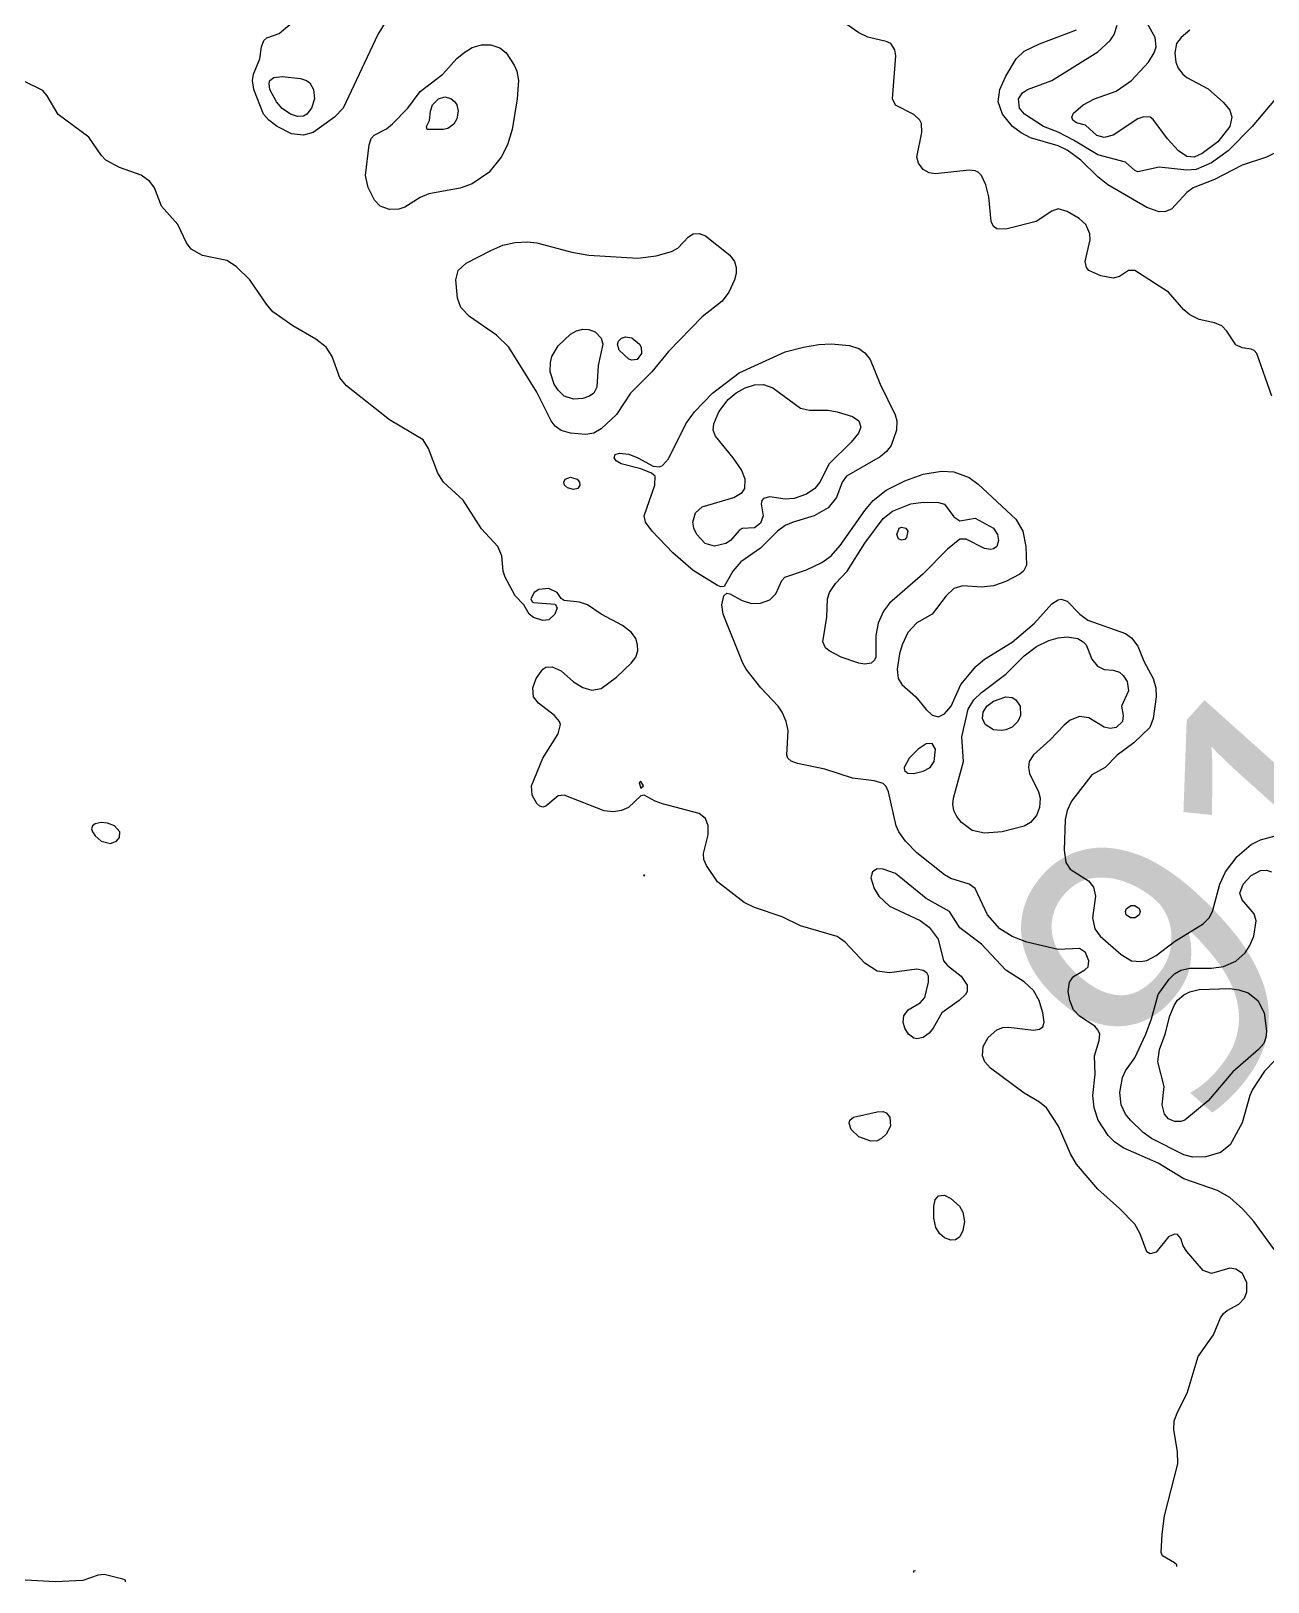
# Model space of a CAD drawing. Extents: x 474277 to 475042, y 254928 to 255625.
# Drawn here: x 474732.02 to 474762.95, y 254928.02 to 254966.79 of the extents above; entities that cross this region are included whole.
import ezdxf

# ---------------------------------------------------------------- set-up
doc = ezdxf.new("R2010")
doc.units = 0
doc.header["$MEASUREMENT"] = 0
doc.layers.add('BaseMapV2_DTM_export_MonNov09090547073261 — entities', color=1, linetype='CONTINUOUS')
doc.styles.get("Standard").update_dxf_attribs({"font": 'romans.shx'})

msp = doc.modelspace()

# ---------------------------------------------------------------- linework, layer by layer
at = {"layer": 'BaseMapV2_DTM_export_MonNov09090547073261 — entities', "color": 15, "linetype": 'Continuous', "true_color": 0xb7484b}
for points in [[(474761.097, 254963.636, 91.5), (474760.917, 254963.654, 91.5), (474760.712, 254963.79, 91.5), (474760.432, 254964.097, 91.5), (474760.074, 254964.577, 91.5), (474759.997, 254964.631, 91.5), (474759.844, 254964.647, 91.5), (474759.69, 254964.59, 91.5), (474759.077, 254964.187, 91.5), (474758.847, 254964.126, 91.5), (474758.667, 254964.173, 91.5), (474758.387, 254964.435, 91.5), (474758.157, 254964.494, 91.5), (474758.066, 254964.557, 91.5), (474758.044, 254964.633, 91.5), (474758.08, 254964.738, 91.5), (474758.328, 254964.94, 91.5), (474758.61, 254965.093, 91.5), (474759.154, 254965.283, 91.5), (474759.535, 254965.553, 91.5), (474759.962, 254966.013, 91.5), (474760.104, 254966.243, 91.5), (474760.152, 254966.397, 91.5), (474760.127, 254966.627, 91.5), (474759.614, 254967.533, 91.5)], [(474739.076, 254964.25, 90.75), (474738.834, 254964.188, 90.75), (474738.528, 254964.221, 90.75), (474738.174, 254964.403, 90.75), (474737.967, 254964.557, 90.75), (474737.832, 254964.71, 90.75), (474737.59, 254965.323, 90.75), (474737.556, 254965.553, 90.75), (474737.58, 254965.707, 90.75), (474737.735, 254966.09, 90.75), (474737.778, 254966.397, 90.75), (474737.838, 254966.55, 90.75), (474737.914, 254966.62, 90.75), (474738.221, 254966.723, 90.75), (474738.647, 254967.087, 90.75)], [(474740.919, 254967.087, 90.75), (474740.689, 254966.704, 90.75), (474739.822, 254964.863, 90.75), (474739.605, 254964.633, 90.75), (474739.076, 254964.25, 90.75)], [(474763.042, 254957.656, 90.75), (474762.669, 254958.729, 90.75), (474762.604, 254958.803, 90.75), (474762.527, 254958.834, 90.75), (474762.297, 254958.868, 90.75), (474762.144, 254958.942, 90.75), (474761.914, 254959.289, 90.75), (474761.791, 254959.419, 90.75), (474761.61, 254959.496, 90.75), (474761.224, 254959.575, 90.75), (474760.994, 254959.69, 90.75), (474760.84, 254959.821, 90.75), (474760.457, 254960.263, 90.75), (474759.614, 254960.803, 90.75), (474759.46, 254960.804, 90.75), (474759.23, 254960.655, 90.75), (474759.077, 254960.612, 90.75), (474758.77, 254960.671, 90.75), (474758.469, 254960.799, 90.75), (474758.407, 254960.876, 90.75), (474758.376, 254961.03, 90.75), (474758.497, 254961.566, 90.75), (474758.494, 254961.72, 90.75), (474758.388, 254961.95, 90.75), (474758.229, 254962.103, 90.75), (474757.927, 254962.279, 90.75), (474757.697, 254962.339, 90.75), (474757.543, 254962.281, 90.75), (474757.154, 254962.026, 90.75), (474756.393, 254961.832, 90.75), (474756.163, 254961.84, 90.75), (474756.087, 254961.899, 90.75), (474756.023, 254962.026, 90.75), (474755.963, 254962.64, 90.75), (474755.893, 254962.946, 90.75), (474755.78, 254963.176, 90.75), (474755.703, 254963.256, 90.75), (474755.626, 254963.296, 90.75), (474755.473, 254963.306, 90.75), (474754.63, 254963.22, 90.75), (474754.476, 254963.244, 90.75), (474754.323, 254963.328, 90.75), (474754.208, 254963.483, 90.75), (474754.169, 254963.636, 90.75), (474754.288, 254964.25, 90.75), (474754.282, 254964.48, 90.75), (474754.243, 254964.557, 90.75), (474754.093, 254964.698, 90.75), (474753.633, 254964.937, 90.75), (474753.559, 254965.093, 90.75), (474753.644, 254966.167, 90.75), (474753.619, 254966.32, 90.75), (474753.515, 254966.474, 90.75), (474753.403, 254966.53, 90.75), (474752.943, 254966.634, 90.75), (474752.713, 254966.743, 90.75), (474752.226, 254967.087, 90.75)], [(474763.521, 254963.943, 91), (474762.911, 254963.632, 91), (474762.297, 254963.438, 91), (474761.607, 254963.077, 91), (474761.073, 254962.87, 91), (474760.917, 254962.753, 91), (474760.534, 254962.334, 91), (474760.38, 254962.274, 91), (474760.227, 254962.268, 91), (474759.92, 254962.374, 91), (474758.938, 254962.946, 91), (474758.694, 254963.144, 91), (474758.27, 254963.56, 91), (474757.927, 254963.813, 91), (474757.697, 254963.917, 91), (474757.007, 254964.12, 91), (474756.777, 254964.239, 91), (474756.555, 254964.403, 91), (474756.304, 254964.71, 91), (474756.196, 254965.017, 91), (474756.238, 254965.323, 91), (474756.393, 254965.659, 91), (474756.649, 254966.09, 91), (474756.853, 254966.285, 91), (474757.237, 254966.471, 91), (474758.157, 254966.814, 91)], [(474761.148, 254963.33, 91.25), (474760.917, 254963.306, 91.25), (474760.227, 254963.383, 91.25), (474759.69, 254963.269, 91.25), (474759.614, 254963.3, 91.25), (474759.384, 254963.509, 91.25), (474758.694, 254963.693, 91.25), (474758.08, 254964.063, 91.25), (474757.697, 254964.261, 91.25), (474757.337, 254964.403, 91.25), (474756.857, 254964.71, 91.25), (474756.734, 254964.863, 91.25), (474756.704, 254965.093, 91.25), (474756.806, 254965.247, 91.25), (474756.935, 254965.323, 91.25), (474757.539, 254965.553, 91.25), (474758.694, 254966.271, 91.25), (474759, 254966.554, 91.25), (474759.096, 254966.704, 91.25), (474759.174, 254966.934, 91.25)], [(474760.994, 254966.806, 91.5), (474760.774, 254966.627, 91.5), (474760.659, 254966.474, 91.5), (474760.613, 254966.243, 91.5), (474760.644, 254966.013, 91.5), (474760.703, 254965.86, 91.5), (474760.815, 254965.707, 91.5), (474760.917, 254965.627, 91.5), (474761.454, 254965.347, 91.5), (474761.837, 254965.004, 91.5), (474761.991, 254964.809, 91.5), (474762.04, 254964.633, 91.5), (474761.992, 254964.403, 91.5), (474761.689, 254964.02, 91.5), (474761.301, 254963.723, 91.5), (474761.097, 254963.636, 91.5)], [(474763.202, 254966.934, 91.25), (474763.269, 254966.704, 91.25), (474763.36, 254965.707, 91.25), (474763.347, 254965.477, 91.25), (474763.26, 254965.247, 91.25), (474762.548, 254964.403, 91.25), (474761.953, 254963.79, 91.25), (474761.531, 254963.492, 91.25), (474761.148, 254963.33, 91.25)], [(474741.214, 254962.333, 90.75), (474740.981, 254962.328, 90.75), (474740.751, 254962.411, 90.75), (474740.609, 254962.563, 90.75), (474740.445, 254962.875, 90.75), (474740.378, 254963.176, 90.75), (474740.473, 254963.943, 90.75), (474740.521, 254964.103, 90.75), (474740.598, 254964.188, 90.75), (474740.905, 254964.345, 90.75), (474741.058, 254964.467, 90.75), (474741.441, 254964.863, 90.75), (474741.748, 254965.276, 90.75), (474742.313, 254965.707, 90.75), (474742.668, 254966.1, 90.75), (474742.836, 254966.243, 90.75), (474743.052, 254966.374, 90.75), (474743.282, 254966.447, 90.75), (474743.512, 254966.444, 90.75), (474743.742, 254966.369, 90.75), (474743.895, 254966.241, 90.75), (474744.099, 254965.937, 90.75), (474744.168, 254965.783, 90.75), (474744.207, 254965.553, 90.75), (474744.171, 254965.093, 90.75), (474744.05, 254964.327, 90.75), (474743.929, 254963.943, 90.75), (474743.777, 254963.636, 90.75), (474743.468, 254963.253, 90.75), (474743.052, 254962.966, 90.75), (474742.745, 254962.86, 90.75), (474741.962, 254962.716, 90.75), (474741.748, 254962.627, 90.75), (474741.365, 254962.382, 90.75), (474741.214, 254962.333, 90.75)], [(474760.671, 254928.404, 90.5), (474760.671, 254928.442, 90.5), (474760.61, 254928.491, 90.5), (474760.311, 254928.672, 90.5), (474760.277, 254928.749, 90.5), (474760.299, 254929.209, 90.5), (474760.361, 254929.669, 90.5), (474760.69, 254930.972, 90.5), (474760.685, 254931.279, 90.5), (474760.591, 254931.816, 90.5), (474760.604, 254932.046, 90.5), (474760.689, 254932.276, 90.5), (474760.924, 254932.736, 90.5), (474761.199, 254933.656, 90.5), (474761.581, 254934.193, 90.5), (474761.761, 254934.622, 90.5), (474761.834, 254934.73, 90.5), (474761.923, 254934.806, 90.5), (474762.221, 254934.96, 90.5), (474762.363, 254935.113, 90.5), (474762.419, 254935.266, 90.5), (474762.419, 254935.496, 90.5), (474762.312, 254935.726, 90.5), (474762.144, 254935.84, 90.5), (474761.991, 254935.858, 90.5), (474761.531, 254935.728, 90.5), (474761.328, 254935.803, 90.5), (474760.917, 254936.274, 90.5), (474760.829, 254936.416, 90.5), (474760.764, 254936.601, 90.5), (474760.687, 254936.7, 90.5), (474760.61, 254936.709, 90.5), (474760.455, 254936.646, 90.5), (474760.15, 254936.263, 90.5), (474759.997, 254936.223, 90.5), (474759.92, 254936.273, 90.5), (474759.75, 254936.723, 90.5), (474759.614, 254936.962, 90.5), (474759.23, 254937.354, 90.5), (474758.694, 254937.838, 90.5), (474758.157, 254938.464, 90.5), (474758.007, 254938.717, 90.5), (474757.707, 254939.407, 90.5), (474757.412, 254939.867, 90.5), (474757.237, 254940.008, 90.5), (474756.853, 254940.234, 90.5), (474756.011, 254940.864, 90.5), (474755.869, 254941.017, 90.5), (474755.805, 254941.17, 90.5), (474755.825, 254941.4, 90.5), (474755.947, 254941.63, 90.5), (474756.163, 254941.815, 90.5), (474756.317, 254941.874, 90.5), (474756.47, 254941.887, 90.5), (474757.083, 254941.809, 90.5), (474757.237, 254941.836, 90.5), (474757.313, 254941.895, 90.5), (474757.353, 254942.014, 90.5), (474757.32, 254942.244, 90.5), (474757.225, 254942.551, 90.5), (474757.083, 254942.801, 90.5), (474756.853, 254943.022, 90.5), (474756.393, 254943.307, 90.5), (474755.78, 254943.959, 90.5), (474755.243, 254944.366, 90.5), (474754.981, 254944.774, 90.5), (474754.4, 254945.101, 90.5), (474753.633, 254945.726, 90.5), (474753.326, 254945.838, 90.5), (474753.173, 254945.842, 90.5), (474753.056, 254945.771, 90.5), (474753.016, 254945.618, 90.5), (474753.096, 254945.352, 90.5), (474753.214, 254945.158, 90.5), (474753.48, 254944.913, 90.5), (474754.246, 254944.551, 90.5), (474754.476, 254944.388, 90.5), (474754.7, 254944.084, 90.5), (474754.836, 254943.547, 90.5), (474754.936, 254943.431, 90.5), (474755.272, 254943.164, 90.5), (474755.424, 254942.934, 90.5), (474755.422, 254942.781, 90.5), (474755.382, 254942.704, 90.5), (474755.224, 254942.551, 90.5), (474754.788, 254942.244, 90.5), (474754.575, 254941.86, 90.5), (474754.476, 254941.738, 90.5), (474754.323, 254941.629, 90.5), (474754.17, 254941.596, 90.5), (474754.093, 254941.609, 90.5), (474753.956, 254941.707, 90.5), (474753.867, 254941.86, 90.5), (474753.828, 254942.014, 90.5), (474753.842, 254942.167, 90.5), (474753.946, 254942.321, 90.5), (474754.246, 254942.494, 90.5), (474754.37, 254942.627, 90.5), (474754.462, 254943.011, 90.5), (474754.454, 254943.164, 90.5), (474754.417, 254943.241, 90.5), (474754.323, 254943.305, 90.5), (474754.17, 254943.336, 90.5), (474753.48, 254943.242, 90.5), (474753.173, 254943.288, 90.5), (474752.866, 254943.483, 90.5), (474752.378, 254944.007, 90.5), (474752.176, 254944.151, 90.5), (474751.256, 254944.419, 90.5), (474750.796, 254944.646, 90.5), (474750.106, 254944.877, 90.5), (474749.852, 254945.004, 90.5), (474749.186, 254945.516, 90.5), (474748.907, 254945.924, 90.5), (474748.842, 254946.078, 90.5), (474748.835, 254946.231, 90.5), (474748.946, 254946.691, 90.5), (474748.952, 254946.921, 90.5), (474748.879, 254947.098, 90.5), (474748.726, 254947.226, 90.5), (474747.806, 254947.469, 90.5), (474747.621, 254947.534, 90.5), (474747.345, 254947.685, 90.5), (474747.269, 254947.667, 90.5), (474746.955, 254947.381, 90.5), (474746.778, 254947.304, 90.5), (474746.579, 254947.27, 90.5), (474746.349, 254947.292, 90.5), (474745.352, 254947.689, 90.5), (474745.199, 254947.668, 90.5), (474744.892, 254947.407, 90.5), (474744.815, 254947.387, 90.5), (474744.738, 254947.408, 90.5), (474744.662, 254947.473, 90.5), (474744.546, 254947.688, 90.5), (474744.528, 254947.918, 90.5), (474744.812, 254948.608, 90.5), (474745.199, 254949.222, 90.5), (474745.254, 254949.451, 90.5), (474745.228, 254949.528, 90.5), (474745.107, 254949.681, 90.5), (474744.704, 254949.988, 90.5), (474744.583, 254950.141, 90.5), (474744.564, 254950.372, 90.5), (474744.647, 254950.602, 90.5), (474744.815, 254950.834, 90.5), (474744.892, 254950.884, 90.5), (474745.045, 254950.896, 90.5), (474745.275, 254950.793, 90.5), (474745.582, 254950.515, 90.5), (474745.812, 254950.378, 90.5), (474746.042, 254950.31, 90.5), (474746.272, 254950.356, 90.5), (474746.655, 254950.637, 90.5), (474747.025, 254950.985, 90.5), (474747.14, 254951.138, 90.5), (474747.189, 254951.292, 90.5), (474747.185, 254951.445, 90.5), (474747.14, 254951.598, 90.5), (474747.033, 254951.752, 90.5), (474746.809, 254951.924, 90.5), (474746.272, 254952.214, 90.5), (474745.928, 254952.442, 90.5), (474745.735, 254952.509, 90.5), (474745.352, 254952.55, 90.5), (474745.275, 254952.599, 90.5), (474745.17, 254952.748, 90.5), (474744.968, 254952.849, 90.5), (474744.712, 254952.825, 90.5), (474744.599, 254952.748, 90.5), (474744.511, 254952.595, 90.5), (474744.545, 254952.518, 90.5), (474744.585, 254952.502, 90.5), (474745.122, 254952.46, 90.5), (474745.17, 254952.365, 90.5), (474745.117, 254952.212, 90.5), (474744.968, 254952.071, 90.5), (474744.815, 254952.048, 90.5), (474744.585, 254952.125, 90.5), (474744.476, 254952.212, 90.5), (474744.336, 254952.442, 90.5), (474744.125, 254952.668, 90.5), (474743.875, 254953.132, 90.5), (474743.827, 254953.285, 90.5), (474743.792, 254953.669, 90.5), (474743.689, 254953.899, 90.5), (474743.282, 254954.346, 90.5), (474742.822, 254955.064, 90.5), (474742.335, 254955.509, 90.5), (474742.192, 254955.739, 90.5), (474741.956, 254956.352, 90.5), (474741.825, 254956.57, 90.5), (474740.981, 254957.068, 90.5), (474739.908, 254957.916, 90.5), (474739.742, 254958.116, 90.5), (474739.55, 254958.653, 90.5), (474739.399, 254958.883, 90.5), (474739.141, 254959.083, 90.5), (474738.56, 254959.419, 90.5), (474738.068, 254959.77, 90.5), (474737.906, 254959.956, 90.5), (474737.487, 254960.569, 90.5), (474737.148, 254960.9, 90.5), (474736.917, 254961.049, 90.5), (474736.304, 254961.174, 90.5), (474736.021, 254961.336, 90.5), (474735.905, 254961.49, 90.5), (474735.686, 254961.95, 90.5), (474735.279, 254962.41, 90.5), (474735.102, 254962.87, 90.5), (474734.988, 254963.023, 90.5), (474734.771, 254963.186, 90.5), (474734.234, 254963.376, 90.5), (474733.891, 254963.56, 90.5), (474733.774, 254963.682, 90.5), (474733.467, 254964.133, 90.5), (474732.7, 254964.704, 90.5), (474732.425, 254965.17, 90.5), (474732.317, 254965.302, 90.5), (474731.857, 254965.53, 90.5)], [(474738.918, 254964.71, 91), (474738.834, 254964.663, 91), (474738.681, 254964.648, 91), (474738.508, 254964.71, 91), (474738.298, 254964.85, 91), (474738.155, 254965.017, 91), (474737.992, 254965.323, 91), (474737.97, 254965.477, 91), (474737.993, 254965.553, 91), (474738.091, 254965.63, 91), (474738.298, 254965.651, 91), (474738.758, 254965.601, 91), (474738.905, 254965.553, 91), (474738.988, 254965.493, 91), (474739.084, 254965.323, 91), (474739.104, 254965.093, 91), (474739.035, 254964.863, 91), (474738.918, 254964.71, 91)], [(474742.324, 254964.327, 91), (474741.922, 254964.327, 91), (474741.907, 254964.403, 91), (474741.978, 254964.55, 91), (474742.006, 254964.787, 91), (474742.057, 254964.94, 91), (474742.208, 254965.095, 91), (474742.361, 254965.139, 91), (474742.515, 254965.098, 91), (474742.613, 254965.017, 91), (474742.665, 254964.94, 91), (474742.702, 254964.787, 91), (474742.668, 254964.59, 91), (474742.592, 254964.461, 91), (474742.438, 254964.353, 91), (474742.324, 254964.327, 91)], [(474746.094, 254956.736, 90.75), (474745.889, 254956.698, 90.75), (474745.505, 254956.731, 90.75), (474745.275, 254956.802, 90.75), (474745.122, 254956.911, 90.75), (474745.026, 254957.042, 90.75), (474744.662, 254957.764, 90.75), (474743.965, 254958.883, 90.75), (474743.658, 254959.189, 90.75), (474742.978, 254959.649, 90.75), (474742.767, 254959.879, 90.75), (474742.684, 254960.109, 90.75), (474742.641, 254960.569, 90.75), (474742.694, 254960.799, 90.75), (474742.898, 254960.986, 90.75), (474743.512, 254961.302, 90.75), (474743.818, 254961.431, 90.75), (474744.125, 254961.503, 90.75), (474744.432, 254961.518, 90.75), (474744.662, 254961.495, 90.75), (474745.543, 254961.26, 90.75), (474745.965, 254961.181, 90.75), (474747.192, 254961.112, 90.75), (474747.652, 254961.169, 90.75), (474748.036, 254961.275, 90.75), (474748.189, 254961.363, 90.75), (474748.455, 254961.643, 90.75), (474748.572, 254961.714, 90.75), (474748.726, 254961.728, 90.75), (474748.879, 254961.672, 90.75), (474749.491, 254961.183, 90.75), (474749.606, 254961.03, 90.75), (474749.653, 254960.876, 90.75), (474749.65, 254960.723, 90.75), (474749.61, 254960.569, 90.75), (474749.468, 254960.263, 90.75), (474749.297, 254960.033, 90.75), (474748.802, 254959.643, 90.75), (474747.959, 254958.78, 90.75), (474747.539, 254958.269, 90.75), (474747.005, 254957.732, 90.75), (474746.655, 254957.203, 90.75), (474746.272, 254956.842, 90.75), (474746.094, 254956.736, 90.75)], [(474745.984, 254957.656, 91), (474745.812, 254957.602, 91), (474745.582, 254957.584, 91), (474745.352, 254957.664, 91), (474745.2, 254957.809, 91), (474745.098, 254957.962, 91), (474745.002, 254958.269, 91), (474745.005, 254958.499, 91), (474745.042, 254958.653, 91), (474745.199, 254958.918, 91), (474745.505, 254959.209, 91), (474745.659, 254959.294, 91), (474745.812, 254959.336, 91), (474745.965, 254959.33, 91), (474746.12, 254959.266, 91), (474746.276, 254959.113, 91), (474746.319, 254958.959, 91), (474746.196, 254958.423, 91), (474746.164, 254957.886, 91), (474746.088, 254957.732, 91), (474745.984, 254957.656, 91)], [(474749.346, 254952.902, 90.75), (474749.262, 254952.892, 90.75), (474749.186, 254952.925, 90.75), (474748.572, 254953.301, 90.75), (474748.066, 254953.745, 90.75), (474747.548, 254954.282, 90.75), (474747.382, 254954.512, 90.75), (474747.348, 254954.665, 90.75), (474747.617, 254955.432, 90.75), (474747.621, 254955.662, 90.75), (474747.532, 254955.739, 90.75), (474747.269, 254955.847, 90.75), (474746.773, 254955.969, 90.75), (474746.65, 254956.046, 90.75), (474746.602, 254956.122, 90.75), (474746.624, 254956.199, 90.75), (474746.732, 254956.235, 90.75), (474746.962, 254956.212, 90.75), (474747.192, 254956.122, 90.75), (474747.575, 254955.91, 90.75), (474747.729, 254955.893, 90.75), (474747.806, 254955.925, 90.75), (474747.959, 254956.097, 90.75), (474748.394, 254956.966, 90.75), (474748.606, 254957.272, 90.75), (474749.054, 254957.732, 90.75), (474749.722, 254958.241, 90.75), (474750.873, 254958.767, 90.75), (474751.333, 254958.889, 90.75), (474751.716, 254958.955, 90.75), (474752.023, 254958.968, 90.75), (474752.483, 254958.926, 90.75), (474752.713, 254958.855, 90.75), (474752.866, 254958.745, 90.75), (474752.998, 254958.576, 90.75), (474753.248, 254957.962, 90.75), (474753.627, 254957.196, 90.75), (474753.664, 254957.042, 90.75), (474753.657, 254956.812, 90.75), (474753.524, 254956.429, 90.75), (474753.409, 254956.276, 90.75), (474753.25, 254956.141, 90.75), (474752.406, 254955.659, 90.75), (474752.3, 254955.509, 90.75), (474752.161, 254955.125, 90.75), (474751.946, 254954.871, 90.75), (474751.603, 254954.665, 90.75), (474751.073, 254954.512, 90.75), (474750.873, 254954.426, 90.75), (474750.684, 254954.282, 90.75), (474750.259, 254953.863, 90.75), (474749.767, 254953.515, 90.75), (474749.566, 254953.285, 90.75), (474749.346, 254952.902, 90.75)], [(474747.174, 254958.576, 91), (474747.039, 254958.556, 91), (474746.962, 254958.586, 91), (474746.726, 254958.806, 91), (474746.68, 254958.959, 91), (474746.703, 254959.036, 91), (474746.782, 254959.113, 91), (474746.885, 254959.144, 91), (474747.039, 254959.117, 91), (474747.231, 254958.959, 91), (474747.272, 254958.883, 91), (474747.281, 254958.729, 91), (474747.174, 254958.576, 91)], [(474749.389, 254953.975, 91), (474749.109, 254953.906, 91), (474748.87, 254953.975, 91), (474748.666, 254954.205, 91), (474748.592, 254954.359, 91), (474748.562, 254954.512, 91), (474748.63, 254954.742, 91), (474748.802, 254954.895, 91), (474749.592, 254955.125, 91), (474749.799, 254955.254, 91), (474749.868, 254955.355, 91), (474749.872, 254955.585, 91), (474749.785, 254955.816, 91), (474749.576, 254956.122, 91), (474749.131, 254956.659, 91), (474749.072, 254956.812, 91), (474749.091, 254956.966, 91), (474749.214, 254957.272, 91), (474749.445, 254957.579, 91), (474749.646, 254957.745, 91), (474749.876, 254957.868, 91), (474750.106, 254957.941, 91), (474750.336, 254957.951, 91), (474750.566, 254957.865, 91), (474751.256, 254957.362, 91), (474751.486, 254957.308, 91), (474751.946, 254957.307, 91), (474752.176, 254957.269, 91), (474752.559, 254957.155, 91), (474752.713, 254957.045, 91), (474752.765, 254956.889, 91), (474752.711, 254956.736, 91), (474752.525, 254956.506, 91), (474751.975, 254955.969, 91), (474751.743, 254955.509, 91), (474751.616, 254955.355, 91), (474751.409, 254955.211, 91), (474751.103, 254955.099, 91), (474750.873, 254955.083, 91), (474750.489, 254955.146, 91), (474750.336, 254955.102, 91), (474750.289, 254955.049, 91), (474750.274, 254954.972, 91), (474750.321, 254954.665, 91), (474750.259, 254954.483, 91), (474750.106, 254954.372, 91), (474749.799, 254954.349, 91), (474749.722, 254954.304, 91), (474749.507, 254954.052, 91), (474749.389, 254953.975, 91)], [(474763.601, 254935.643, 90.75), (474762.593, 254937.03, 90.75), (474762.314, 254937.337, 90.75), (474761.991, 254937.63, 90.75), (474761.684, 254937.805, 90.75), (474760.84, 254938.091, 90.75), (474760.203, 254938.487, 90.75), (474759.329, 254938.87, 90.75), (474759.108, 254939.023, 90.75), (474758.95, 254939.177, 90.75), (474758.703, 254939.56, 90.75), (474758.601, 254939.867, 90.75), (474758.569, 254940.174, 90.75), (474758.627, 254940.71, 90.75), (474758.606, 254941.17, 90.75), (474758.729, 254941.554, 90.75), (474758.738, 254941.707, 90.75), (474758.694, 254941.823, 90.75), (474758.617, 254941.914, 90.75), (474758.233, 254942.158, 90.75), (474758.087, 254942.321, 90.75), (474757.993, 254942.551, 90.75), (474757.947, 254942.781, 90.75), (474757.986, 254943.011, 90.75), (474758.08, 254943.155, 90.75), (474758.366, 254943.317, 90.75), (474758.446, 254943.394, 90.75), (474758.463, 254943.547, 90.75), (474758.387, 254943.753, 90.75), (474758.233, 254943.856, 90.75), (474757.697, 254943.824, 90.75), (474756.914, 254944.007, 90.75), (474756.547, 254944.15, 90.75), (474756.24, 254944.345, 90.75), (474755.933, 254944.698, 90.75), (474755.626, 254945.352, 90.75), (474755.473, 254945.46, 90.75), (474755.013, 254945.601, 90.75), (474754.86, 254945.692, 90.75), (474754.17, 254946.242, 90.75), (474753.883, 254946.538, 90.75), (474753.718, 254946.768, 90.75), (474753.647, 254946.921, 90.75), (474753.454, 254947.765, 90.75), (474753.403, 254947.899, 90.75), (474753.326, 254947.976, 90.75), (474753.096, 254948.046, 90.75), (474752.559, 254948.112, 90.75), (474751.869, 254948.332, 90.75), (474751.179, 254948.477, 90.75), (474751.026, 254948.533, 90.75), (474750.941, 254948.608, 90.75), (474750.919, 254948.685, 90.75), (474750.953, 254949.298, 90.75), (474750.901, 254949.528, 90.75), (474750.802, 254949.758, 90.75), (474750.699, 254949.911, 90.75), (474750.263, 254950.372, 90.75), (474749.9, 254950.832, 90.75), (474749.816, 254950.985, 90.75), (474749.325, 254952.212, 90.75), (474749.289, 254952.442, 90.75), (474749.342, 254952.672, 90.75), (474749.416, 254952.736, 90.75), (474749.492, 254952.717, 90.75), (474749.799, 254952.55, 90.75), (474750.029, 254952.478, 90.75), (474750.259, 254952.484, 90.75), (474750.489, 254952.57, 90.75), (474750.643, 254952.722, 90.75), (474750.789, 254953.055, 90.75), (474750.866, 254953.132, 90.75), (474751.409, 254953.32, 90.75), (474751.793, 254953.503, 90.75), (474752.023, 254953.668, 90.75), (474752.253, 254953.93, 90.75), (474752.866, 254954.804, 90.75), (474753.075, 254955.049, 90.75), (474753.403, 254955.311, 90.75), (474753.863, 254955.54, 90.75), (474754.323, 254955.706, 90.75), (474754.783, 254955.785, 90.75), (474755.09, 254955.768, 90.75), (474755.473, 254955.627, 90.75), (474755.703, 254955.46, 90.75), (474756.641, 254954.589, 90.75), (474756.816, 254954.282, 90.75), (474756.894, 254953.899, 90.75), (474756.904, 254953.439, 90.75), (474756.831, 254953.285, 90.75), (474756.742, 254953.209, 90.75), (474756.393, 254953.023, 90.75), (474756.087, 254952.918, 90.75), (474755.78, 254952.884, 90.75), (474755.32, 254952.922, 90.75), (474755.09, 254952.849, 90.75), (474754.897, 254952.672, 90.75), (474754.553, 254952.214, 90.75), (474754.17, 254951.997, 90.75), (474753.939, 254951.752, 90.75), (474753.796, 254951.445, 90.75), (474753.73, 254951.215, 90.75), (474753.677, 254950.832, 90.75), (474753.696, 254950.602, 90.75), (474753.795, 254950.448, 90.75), (474754.144, 254950.141, 90.75), (474754.4, 254949.828, 90.75), (474754.553, 254949.686, 90.75), (474754.706, 254949.641, 90.75), (474754.86, 254949.721, 90.75), (474755.023, 254949.911, 90.75), (474755.264, 254950.448, 90.75), (474755.65, 254950.908, 90.75), (474755.857, 254951.085, 90.75), (474756.547, 254951.51, 90.75), (474757.112, 254951.982, 90.75), (474757.543, 254952.47, 90.75), (474757.697, 254952.572, 90.75), (474757.773, 254952.584, 90.75), (474757.927, 254952.535, 90.75), (474758.239, 254952.212, 90.75), (474758.441, 254952.058, 90.75), (474759.384, 254951.724, 90.75), (474759.537, 254951.622, 90.75), (474759.69, 254951.412, 90.75), (474759.844, 254951.033, 90.75), (474760.078, 254950.602, 90.75), (474760.146, 254950.372, 90.75), (474760.148, 254950.141, 90.75), (474760.074, 254949.6, 90.75), (474759.996, 254949.375, 90.75), (474759.591, 254948.991, 90.75), (474759.175, 254948.685, 90.75), (474758.876, 254948.378, 90.75), (474758.54, 254948.19, 90.75), (474758.036, 254947.534, 90.75), (474757.926, 254947.304, 90.75), (474757.879, 254947.074, 90.75), (474757.848, 254946.308, 90.75), (474757.895, 254946.001, 90.75), (474758.003, 254945.834, 90.75), (474758.455, 254945.541, 90.75), (474758.586, 254945.388, 90.75), (474758.637, 254945.158, 90.75), (474758.562, 254944.621, 90.75), (474758.617, 254944.342, 90.75), (474758.746, 254944.161, 90.75), (474759.278, 254943.701, 90.75), (474759.537, 254943.547, 90.75), (474759.767, 254943.527, 90.75), (474759.92, 254943.556, 90.75), (474760.15, 254943.677, 90.75), (474760.61, 254944.029, 90.75), (474761.322, 254944.467, 90.75), (474761.472, 254944.621, 90.75), (474761.558, 254944.774, 90.75), (474761.738, 254945.464, 90.75), (474761.881, 254945.771, 90.75), (474762.172, 254946.154, 90.75), (474762.527, 254946.453, 90.75), (474762.757, 254946.569, 90.75), (474763.217, 254946.697, 90.75)], [(474745.687, 254955.355, 90.75), (474745.582, 254955.328, 90.75), (474745.429, 254955.368, 90.75), (474745.359, 254955.432, 90.75), (474745.338, 254955.509, 90.75), (474745.376, 254955.585, 90.75), (474745.505, 254955.632, 90.75), (474745.675, 254955.585, 90.75), (474745.734, 254955.509, 90.75), (474745.74, 254955.432, 90.75), (474745.687, 254955.355, 90.75)], [(474753.022, 254950.985, 91), (474752.866, 254950.962, 91), (474752.713, 254950.982, 91), (474752.271, 254951.138, 91), (474751.971, 254951.292, 91), (474751.882, 254951.368, 91), (474751.82, 254951.522, 91), (474751.919, 254952.135, 91), (474751.935, 254952.595, 91), (474751.982, 254952.748, 91), (474752.135, 254952.979, 91), (474752.425, 254953.285, 91), (474752.866, 254953.982, 91), (474753.326, 254954.601, 91), (474753.556, 254954.785, 91), (474754.016, 254954.971, 91), (474754.323, 254955.014, 91), (474754.706, 254955.001, 91), (474754.86, 254954.958, 91), (474755.09, 254954.646, 91), (474755.243, 254954.541, 91), (474755.626, 254954.607, 91), (474756.087, 254954.361, 91), (474756.187, 254954.205, 91), (474756.209, 254954.052, 91), (474756.163, 254953.904, 91), (474756.087, 254953.845, 91), (474756.01, 254953.827, 91), (474755.857, 254953.851, 91), (474755.396, 254954.087, 91), (474755.243, 254954.081, 91), (474754.936, 254953.839, 91), (474754.316, 254953.209, 91), (474753.48, 254952.485, 91), (474753.334, 254952.288, 91), (474753.2, 254951.982, 91), (474753.138, 254951.675, 91), (474753.14, 254951.138, 91), (474753.111, 254951.062, 91), (474753.022, 254950.985, 91)], [(474753.911, 254954.129, 91.25), (474753.863, 254954.078, 91.25), (474753.786, 254954.057, 91.25), (474753.71, 254954.095, 91.25), (474753.667, 254954.205, 91.25), (474753.726, 254954.359, 91.25), (474753.786, 254954.386, 91.25), (474753.889, 254954.359, 91.25), (474753.94, 254954.282, 91.25), (474753.911, 254954.129, 91.25)], [(474756.296, 254946.768, 91), (474755.857, 254946.736, 91), (474755.55, 254946.801, 91), (474755.279, 254946.998, 91), (474755.163, 254947.151, 91), (474755.092, 254947.304, 91), (474755.065, 254947.458, 91), (474755.08, 254947.611, 91), (474755.333, 254948.531, 91), (474755.289, 254949.145, 91), (474755.45, 254949.835, 91), (474755.595, 254950.065, 91), (474755.78, 254950.255, 91), (474756.393, 254950.709, 91), (474756.853, 254951.166, 91), (474757.16, 254951.402, 91), (474757.467, 254951.55, 91), (474757.697, 254951.617, 91), (474757.927, 254951.643, 91), (474758.189, 254951.598, 91), (474758.328, 254951.522, 91), (474758.396, 254951.445, 91), (474758.54, 254951.088, 91), (474758.682, 254950.908, 91), (474758.847, 254950.831, 91), (474759.077, 254950.807, 91), (474759.23, 254950.757, 91), (474759.323, 254950.678, 91), (474759.428, 254950.525, 91), (474759.462, 254950.295, 91), (474759.287, 254949.911, 91), (474759.322, 254949.681, 91), (474759.305, 254949.528, 91), (474759.154, 254949.377, 91), (474759, 254949.349, 91), (474758.847, 254949.388, 91), (474758.463, 254949.62, 91), (474758.233, 254949.649, 91), (474758.003, 254949.558, 91), (474757.85, 254949.433, 91), (474757.504, 254949.068, 91), (474757.083, 254948.697, 91), (474756.977, 254948.531, 91), (474756.955, 254948.378, 91), (474756.985, 254948.225, 91), (474757.205, 254947.765, 91), (474757.247, 254947.611, 91), (474757.236, 254947.381, 91), (474757.16, 254947.18, 91), (474757.007, 254947.003, 91), (474756.853, 254946.91, 91), (474756.296, 254946.768, 91)], [(474756.275, 254949.298, 91.25), (474756.087, 254949.322, 91.25), (474755.877, 254949.451, 91.25), (474755.806, 254949.605, 91.25), (474755.821, 254949.758, 91.25), (474755.915, 254949.911, 91.25), (474756.087, 254950.039, 91.25), (474756.393, 254950.143, 91.25), (474756.547, 254950.123, 91.25), (474756.641, 254950.065, 91.25), (474756.752, 254949.911, 91.25), (474756.761, 254949.681, 91.25), (474756.688, 254949.528, 91.25), (474756.547, 254949.388, 91.25), (474756.393, 254949.316, 91.25), (474756.275, 254949.298, 91.25)], [(474754.323, 254948.283, 90.75), (474754.503, 254948.378, 90.75), (474754.598, 254948.531, 90.75), (474754.63, 254948.838, 90.75), (474754.553, 254948.978, 90.75), (474754.4, 254948.967, 90.75), (474754.202, 254948.838, 90.75), (474753.973, 254948.608, 90.75), (474753.849, 254948.378, 90.75), (474753.854, 254948.301, 90.75), (474753.94, 254948.238, 90.75), (474754.093, 254948.229, 90.75), (474754.323, 254948.283, 90.75)], [(474747.269, 254947.857, 90.5), (474747.33, 254947.918, 90.5), (474747.269, 254948.031, 90.5), (474747.222, 254947.995, 90.5), (474747.269, 254947.857, 90.5)], [(474734.157, 254946.533, 90.25), (474734.234, 254946.63, 90.25), (474734.242, 254946.768, 90.25), (474734.102, 254946.921, 90.25), (474733.927, 254946.989, 90.25), (474733.774, 254947.002, 90.25), (474733.62, 254946.967, 90.25), (474733.555, 254946.921, 90.25), (474733.533, 254946.844, 90.25), (474733.553, 254946.768, 90.25), (474733.62, 254946.666, 90.25), (474733.771, 254946.538, 90.25), (474734.004, 254946.475, 90.25), (474734.157, 254946.533, 90.25)], [(474747.355, 254945.694, 90.5), (474747.345, 254945.661, 90.5), (474747.341, 254945.694, 90.5), (474747.355, 254945.694, 90.5)], [(474761.396, 254938.64, 91), (474761.07, 254938.639, 91), (474760.84, 254938.693, 91), (474760.034, 254939.1, 91), (474759.824, 254939.253, 91), (474759.505, 254939.56, 91), (474759.381, 254939.714, 91), (474759.276, 254939.944, 91), (474759.245, 254940.25, 91), (474759.307, 254940.628, 91), (474759.384, 254940.796, 91), (474759.614, 254941.122, 91), (474759.896, 254941.707, 91), (474760.037, 254942.09, 91), (474760.2, 254942.704, 91), (474760.476, 254943.087, 91), (474760.61, 254943.218, 91), (474760.764, 254943.313, 91), (474760.994, 254943.364, 91), (474761.531, 254943.363, 91), (474761.837, 254943.401, 91), (474762.144, 254943.533, 91), (474762.374, 254943.744, 91), (474762.496, 254943.931, 91), (474762.591, 254944.161, 91), (474762.652, 254944.544, 91), (474762.604, 254944.716, 91), (474762.297, 254945.066, 91), (474762.244, 254945.234, 91), (474762.322, 254945.464, 91), (474762.527, 254945.677, 91), (474762.757, 254945.798, 91), (474762.911, 254945.813, 91), (474763.034, 254945.771, 91)], [(474759.625, 254944.621, 90.75), (474759.509, 254944.621, 90.75), (474759.403, 254944.697, 90.75), (474759.385, 254944.774, 90.75), (474759.412, 254944.851, 90.75), (474759.524, 254944.928, 90.75), (474759.619, 254944.928, 90.75), (474759.726, 254944.851, 90.75), (474759.75, 254944.774, 90.75), (474759.727, 254944.697, 90.75), (474759.625, 254944.621, 90.75)], [(474760.866, 254939.56, 91.25), (474760.764, 254939.524, 91.25), (474760.61, 254939.524, 91.25), (474760.457, 254939.596, 91.25), (474760.356, 254939.714, 91.25), (474760.301, 254939.944, 91.25), (474760.347, 254940.404, 91.25), (474760.191, 254941.017, 91.25), (474760.237, 254941.324, 91.25), (474760.375, 254941.707, 91.25), (474760.495, 254942.167, 91.25), (474760.61, 254942.448, 91.25), (474760.687, 254942.564, 91.25), (474760.84, 254942.696, 91.25), (474760.994, 254942.77, 91.25), (474761.224, 254942.83, 91.25), (474761.991, 254942.855, 91.25), (474762.221, 254942.822, 91.25), (474762.451, 254942.743, 91.25), (474762.693, 254942.551, 91.25), (474762.854, 254942.244, 91.25), (474762.908, 254941.784, 91.25), (474762.896, 254941.63, 91.25), (474762.842, 254941.477, 91.25), (474762.709, 254941.324, 91.25), (474762.067, 254940.772, 91.25), (474761.454, 254940.04, 91.25), (474760.866, 254939.56, 91.25)], [(474763.38, 254941.324, 91), (474762.861, 254940.787, 91), (474762.563, 254940.327, 91), (474762.494, 254940.174, 91), (474762.297, 254939.495, 91), (474761.999, 254938.947, 91), (474761.761, 254938.749, 91), (474761.396, 254938.64, 91)], [(474753.286, 254939.1, 90.5), (474753.173, 254939.046, 90.5), (474753.019, 254939.039, 90.5), (474752.713, 254939.147, 90.5), (474752.522, 254939.33, 90.5), (474752.472, 254939.483, 90.5), (474752.488, 254939.56, 90.5), (474752.582, 254939.637, 90.5), (474753.173, 254939.771, 90.5), (474753.326, 254939.776, 90.5), (474753.403, 254939.747, 90.5), (474753.495, 254939.637, 90.5), (474753.504, 254939.407, 90.5), (474753.403, 254939.211, 90.5), (474753.286, 254939.1, 90.5)], [(474755.131, 254936.57, 90.5), (474755.013, 254936.562, 90.5), (474754.86, 254936.623, 90.5), (474754.742, 254936.723, 90.5), (474754.644, 254936.877, 90.5), (474754.593, 254937.107, 90.5), (474754.593, 254937.413, 90.5), (474754.627, 254937.567, 90.5), (474754.706, 254937.673, 90.5), (474754.86, 254937.684, 90.5), (474755.013, 254937.606, 90.5), (474755.229, 254937.413, 90.5), (474755.316, 254937.26, 90.5), (474755.356, 254937.03, 90.5), (474755.32, 254936.803, 90.5), (474755.243, 254936.646, 90.5), (474755.131, 254936.57, 90.5)], [(474754.131, 254928.294, 90.25), (474754.085, 254928.289, 90.25), (474754.085, 254928.25, 90.25)], [(474734.379, 254928.02, 90.25), (474734.379, 254928.059, 90.25), (474734.31, 254928.083, 90.25), (474733.85, 254928.201, 90.25), (474733.697, 254928.184, 90.25), (474733.314, 254928.052, 90.25), (474732.624, 254928.016, 90.25), (474730.547, 254928.135, 90.25)]]:
    msp.add_polyline3d(points, dxfattribs=at)

# ---------------------------------------------------------------- texts
at = {"layer": 'BaseMapV2_DTM_export_MonNov09090547073261 — entities', "color": 250, "true_color": 0x323232, "insert": (474761.001, 254938.993), "char_height": 0.2, "width": 17.61571, "attachment_point": 7, "rotation": 48.129}
msp.add_mtext('\\fOpen Sans|i0|b0;\\H7.02279;91\\~m', dxfattribs=at)

doc.saveas('drawing.dxf')
